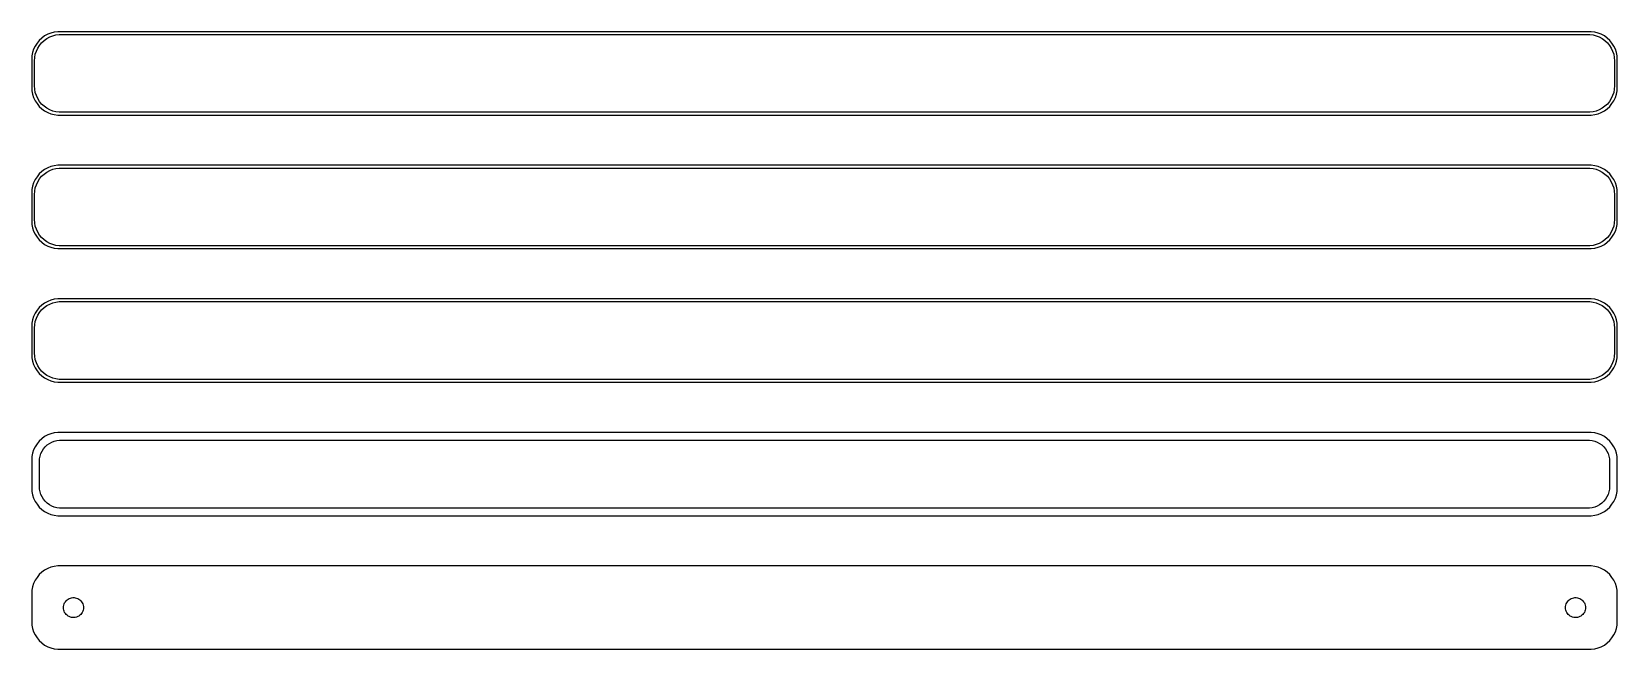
# Model space of a CAD drawing. Header units: metres. Extents: x -142 to 142, y 89 to 199.
import ezdxf

# ---------------------------------------------------------------- set-up
doc = ezdxf.new("R2010")
doc.units = ezdxf.units.M

msp = doc.modelspace()

# ---------------------------------------------------------------- linework, layer by layer
for p, q in [((-141.882, 196.909), (-142.149, 196.341)), ((-141.545, 197.439), (-141.882, 196.909)), ((-141.145, 197.923), (-141.545, 197.439)), ((-141.412, 196.538), (-141.093, 197.042)), ((-140.687, 198.353), (-141.145, 197.923)), ((-141.093, 197.042), (-140.713, 197.502)), ((-140.713, 197.502), (-140.278, 197.91)), ((-140.179, 198.722), (-140.687, 198.353)), ((-140.278, 197.91), (-139.795, 198.261)), ((-139.629, 199.024), (-140.179, 198.722)), ((-139.795, 198.261), (-139.272, 198.548)), ((-139.045, 199.255), (-139.629, 199.024)), ((-139.272, 198.548), (-138.718, 198.768)), ((-138.437, 199.411), (-139.045, 199.255)), ((-138.718, 198.768), (-138.14, 198.916)), ((-137.814, 199.49), (-138.437, 199.411)), ((-138.14, 198.916), (-137.548, 198.991)), ((137.814, 199.49), (-137.814, 199.49)), ((-137.548, 198.991), (137.548, 198.991)), ((137.548, 198.991), (138.14, 198.916)), ((138.437, 199.411), (137.814, 199.49)), ((138.14, 198.916), (138.718, 198.768)), ((139.045, 199.255), (138.437, 199.411)), ((138.718, 198.768), (139.272, 198.548)), ((139.629, 199.024), (139.045, 199.255)), ((139.272, 198.548), (139.795, 198.261)), ((140.179, 198.722), (139.629, 199.024)), ((139.795, 198.261), (140.278, 197.91)), ((140.687, 198.353), (140.179, 198.722)), ((140.278, 197.91), (140.713, 197.502)), ((141.145, 197.923), (140.687, 198.353)), ((140.713, 197.502), (141.093, 197.042)), ((141.093, 197.042), (141.412, 196.538)), ((141.545, 197.439), (141.145, 197.923)), ((141.882, 196.909), (141.545, 197.439)), ((142.149, 196.341), (141.882, 196.909)), ((-142.461, 195.127), (-142.5, 194.5)), ((-142.5, 194.5), (-142.5, 189.5)), ((-142.343, 195.743), (-142.461, 195.127)), ((-142.149, 196.341), (-142.343, 195.743)), ((-142, 194.25), (-141.963, 194.845)), ((-142, 189.75), (-142, 194.25)), ((-141.963, 194.845), (-141.851, 195.431)), ((-141.851, 195.431), (-141.666, 195.999)), ((-141.666, 195.999), (-141.412, 196.538)), ((141.412, 196.538), (141.666, 195.999)), ((141.666, 195.999), (141.851, 195.431)), ((141.851, 195.431), (141.963, 194.845)), ((141.963, 194.845), (142, 194.25)), ((142, 194.25), (142, 189.75)), ((142.343, 195.743), (142.149, 196.341)), ((142.461, 195.127), (142.343, 195.743)), ((142.5, 194.5), (142.461, 195.127)), ((142.5, 189.5), (142.5, 194.5)), ((-142.5, 189.5), (-142.461, 188.873)), ((-142.461, 188.873), (-142.343, 188.257)), ((-142.343, 188.257), (-142.149, 187.659)), ((-141.963, 189.155), (-142, 189.75)), ((-141.851, 188.569), (-141.963, 189.155)), ((-141.666, 188.001), (-141.851, 188.569)), ((141.851, 188.569), (141.666, 188.001)), ((141.963, 189.155), (141.851, 188.569)), ((142, 189.75), (141.963, 189.155)), ((142.149, 187.659), (142.343, 188.257)), ((142.343, 188.257), (142.461, 188.873)), ((142.461, 188.873), (142.5, 189.5)), ((-142.149, 187.659), (-141.882, 187.091)), ((-141.882, 187.091), (-141.545, 186.561)), ((-141.412, 187.462), (-141.666, 188.001)), ((-141.545, 186.561), (-141.145, 186.077)), ((-141.093, 186.958), (-141.412, 187.462)), ((-141.145, 186.077), (-140.687, 185.647)), ((-140.713, 186.498), (-141.093, 186.958)), ((-140.278, 186.09), (-140.713, 186.498)), ((-140.687, 185.647), (-140.179, 185.278)), ((-139.795, 185.739), (-140.278, 186.09)), ((-140.179, 185.278), (-139.629, 184.976)), ((-139.272, 185.452), (-139.795, 185.739)), ((-138.718, 185.232), (-139.272, 185.452)), ((139.272, 185.452), (138.718, 185.232)), ((139.795, 185.739), (139.272, 185.452)), ((139.629, 184.976), (140.179, 185.278)), ((140.278, 186.09), (139.795, 185.739)), ((140.179, 185.278), (140.687, 185.647)), ((140.713, 186.498), (140.278, 186.09)), ((140.687, 185.647), (141.145, 186.077)), ((141.093, 186.958), (140.713, 186.498)), ((141.412, 187.462), (141.093, 186.958)), ((141.145, 186.077), (141.545, 186.561)), ((141.666, 188.001), (141.412, 187.462)), ((141.545, 186.561), (141.882, 187.091)), ((141.882, 187.091), (142.149, 187.659)), ((-139.629, 184.976), (-139.045, 184.745)), ((-139.045, 184.745), (-138.437, 184.589)), ((-138.14, 185.084), (-138.718, 185.232)), ((-138.437, 184.589), (-137.814, 184.51)), ((-137.548, 185.009), (-138.14, 185.084)), ((-137.814, 184.51), (137.814, 184.51)), ((137.548, 185.009), (-137.548, 185.009)), ((138.14, 185.084), (137.548, 185.009)), ((137.814, 184.51), (138.437, 184.589)), ((138.718, 185.232), (138.14, 185.084)), ((138.437, 184.589), (139.045, 184.745)), ((139.045, 184.745), (139.629, 184.976)), ((-141.145, 173.923), (-141.545, 173.439)), ((-140.687, 174.353), (-141.145, 173.923)), ((-140.713, 173.502), (-140.278, 173.91)), ((-140.179, 174.722), (-140.687, 174.353)), ((-140.278, 173.91), (-139.795, 174.261)), ((-139.629, 175.024), (-140.179, 174.722)), ((-139.795, 174.261), (-139.272, 174.548)), ((-139.045, 175.255), (-139.629, 175.024)), ((-139.272, 174.548), (-138.718, 174.768)), ((-138.437, 175.411), (-139.045, 175.255)), ((-138.718, 174.768), (-138.14, 174.916)), ((-137.814, 175.49), (-138.437, 175.411)), ((-138.14, 174.916), (-137.548, 174.991)), ((137.814, 175.49), (-137.814, 175.49)), ((-137.548, 174.991), (137.548, 174.991)), ((137.548, 174.991), (138.14, 174.916)), ((138.437, 175.411), (137.814, 175.49)), ((138.14, 174.916), (138.718, 174.768)), ((139.045, 175.255), (138.437, 175.411)), ((138.718, 174.768), (139.272, 174.548)), ((139.629, 175.024), (139.045, 175.255)), ((139.272, 174.548), (139.795, 174.261)), ((140.179, 174.722), (139.629, 175.024)), ((139.795, 174.261), (140.278, 173.91)), ((140.687, 174.353), (140.179, 174.722)), ((140.278, 173.91), (140.713, 173.502)), ((141.145, 173.923), (140.687, 174.353)), ((141.545, 173.439), (141.145, 173.923)), ((-142.461, 171.127), (-142.5, 170.5)), ((-142.343, 171.743), (-142.461, 171.127)), ((-142.149, 172.341), (-142.343, 171.743)), ((-141.882, 172.909), (-142.149, 172.341)), ((-141.963, 170.845), (-141.851, 171.431)), ((-141.545, 173.439), (-141.882, 172.909)), ((-141.851, 171.431), (-141.666, 171.999)), ((-141.666, 171.999), (-141.412, 172.538)), ((-141.412, 172.538), (-141.093, 173.042)), ((-141.093, 173.042), (-140.713, 173.502)), ((140.713, 173.502), (141.093, 173.042)), ((141.093, 173.042), (141.412, 172.538)), ((141.412, 172.538), (141.666, 171.999)), ((141.882, 172.909), (141.545, 173.439)), ((141.666, 171.999), (141.851, 171.431)), ((141.851, 171.431), (141.963, 170.845)), ((142.149, 172.341), (141.882, 172.909)), ((142.343, 171.743), (142.149, 172.341)), ((142.461, 171.127), (142.343, 171.743)), ((142.5, 170.5), (142.461, 171.127)), ((-142.5, 170.5), (-142.5, 165.5)), ((-142, 170.25), (-141.963, 170.845)), ((-142, 165.75), (-142, 170.25)), ((141.963, 170.845), (142, 170.25)), ((142, 170.25), (142, 165.75)), ((142.5, 165.5), (142.5, 170.5)), ((-142.5, 165.5), (-142.461, 164.873)), ((-141.963, 165.155), (-142, 165.75)), ((142, 165.75), (141.963, 165.155)), ((142.461, 164.873), (142.5, 165.5)), ((-142.461, 164.873), (-142.343, 164.257)), ((-142.343, 164.257), (-142.149, 163.659)), ((-142.149, 163.659), (-141.882, 163.091)), ((-141.851, 164.569), (-141.963, 165.155)), ((-141.882, 163.091), (-141.545, 162.561)), ((-141.666, 164.001), (-141.851, 164.569)), ((-141.412, 163.462), (-141.666, 164.001)), ((-141.545, 162.561), (-141.145, 162.077)), ((-141.093, 162.958), (-141.412, 163.462)), ((-140.713, 162.498), (-141.093, 162.958)), ((-140.278, 162.09), (-140.713, 162.498)), ((140.713, 162.498), (140.278, 162.09)), ((141.093, 162.958), (140.713, 162.498)), ((141.412, 163.462), (141.093, 162.958)), ((141.145, 162.077), (141.545, 162.561)), ((141.666, 164.001), (141.412, 163.462)), ((141.545, 162.561), (141.882, 163.091)), ((141.851, 164.569), (141.666, 164.001)), ((141.963, 165.155), (141.851, 164.569)), ((141.882, 163.091), (142.149, 163.659)), ((142.149, 163.659), (142.343, 164.257)), ((142.343, 164.257), (142.461, 164.873)), ((-141.145, 162.077), (-140.687, 161.647)), ((-140.687, 161.647), (-140.179, 161.278)), ((-139.795, 161.739), (-140.278, 162.09)), ((-140.179, 161.278), (-139.629, 160.976)), ((-139.272, 161.452), (-139.795, 161.739)), ((-139.629, 160.976), (-139.045, 160.745)), ((-138.718, 161.232), (-139.272, 161.452)), ((-139.045, 160.745), (-138.437, 160.589)), ((-138.14, 161.084), (-138.718, 161.232)), ((-138.437, 160.589), (-137.814, 160.51)), ((-137.548, 161.009), (-138.14, 161.084)), ((-137.814, 160.51), (137.814, 160.51)), ((137.548, 161.009), (-137.548, 161.009)), ((138.14, 161.084), (137.548, 161.009)), ((137.814, 160.51), (138.437, 160.589)), ((138.718, 161.232), (138.14, 161.084)), ((138.437, 160.589), (139.045, 160.745)), ((139.272, 161.452), (138.718, 161.232)), ((139.045, 160.745), (139.629, 160.976)), ((139.795, 161.739), (139.272, 161.452)), ((139.629, 160.976), (140.179, 161.278)), ((140.278, 162.09), (139.795, 161.739)), ((140.179, 161.278), (140.687, 161.647)), ((140.687, 161.647), (141.145, 162.077)), ((-139.045, 151.255), (-139.629, 151.024)), ((-138.437, 151.411), (-139.045, 151.255)), ((-137.814, 151.49), (-138.437, 151.411)), ((137.814, 151.49), (-137.814, 151.49)), ((138.437, 151.411), (137.814, 151.49)), ((139.045, 151.255), (138.437, 151.411)), ((139.629, 151.024), (139.045, 151.255)), ((-142.149, 148.341), (-142.343, 147.743)), ((-141.882, 148.909), (-142.149, 148.341)), ((-141.545, 149.439), (-141.882, 148.909)), ((-141.666, 147.999), (-141.412, 148.538)), ((-141.145, 149.923), (-141.545, 149.439)), ((-141.412, 148.538), (-141.093, 149.042)), ((-140.687, 150.353), (-141.145, 149.923)), ((-141.093, 149.042), (-140.713, 149.502)), ((-140.713, 149.502), (-140.278, 149.91)), ((-140.179, 150.722), (-140.687, 150.353)), ((-140.278, 149.91), (-139.795, 150.261)), ((-139.629, 151.024), (-140.179, 150.722)), ((-139.795, 150.261), (-139.272, 150.548)), ((-139.272, 150.548), (-138.718, 150.768)), ((-138.718, 150.768), (-138.14, 150.916)), ((-138.14, 150.916), (-137.548, 150.991)), ((-137.548, 150.991), (137.548, 150.991)), ((137.548, 150.991), (138.14, 150.916)), ((138.14, 150.916), (138.718, 150.768)), ((138.718, 150.768), (139.272, 150.548)), ((139.272, 150.548), (139.795, 150.261)), ((140.179, 150.722), (139.629, 151.024)), ((139.795, 150.261), (140.278, 149.91)), ((140.687, 150.353), (140.179, 150.722)), ((140.278, 149.91), (140.713, 149.502)), ((141.145, 149.923), (140.687, 150.353)), ((140.713, 149.502), (141.093, 149.042)), ((141.093, 149.042), (141.412, 148.538)), ((141.545, 149.439), (141.145, 149.923)), ((141.412, 148.538), (141.666, 147.999)), ((141.882, 148.909), (141.545, 149.439)), ((142.149, 148.341), (141.882, 148.909)), ((142.343, 147.743), (142.149, 148.341)), ((-142.461, 147.127), (-142.5, 146.5)), ((-142.5, 146.5), (-142.5, 141.5)), ((-142.343, 147.743), (-142.461, 147.127)), ((-142, 146.25), (-141.963, 146.845)), ((-142, 141.75), (-142, 146.25)), ((-141.963, 146.845), (-141.851, 147.431)), ((-141.851, 147.431), (-141.666, 147.999)), ((141.666, 147.999), (141.851, 147.431)), ((141.851, 147.431), (141.963, 146.845)), ((141.963, 146.845), (142, 146.25)), ((142, 146.25), (142, 141.75)), ((142.461, 147.127), (142.343, 147.743)), ((142.5, 146.5), (142.461, 147.127)), ((142.5, 141.5), (142.5, 146.5)), ((-142.5, 141.5), (-142.461, 140.873)), ((-142.461, 140.873), (-142.343, 140.257)), ((-142.343, 140.257), (-142.149, 139.659)), ((-142.149, 139.659), (-141.882, 139.091)), ((-141.963, 141.155), (-142, 141.75)), ((-141.851, 140.569), (-141.963, 141.155)), ((-141.666, 140.001), (-141.851, 140.569)), ((-141.412, 139.462), (-141.666, 140.001)), ((141.666, 140.001), (141.412, 139.462)), ((141.851, 140.569), (141.666, 140.001)), ((141.963, 141.155), (141.851, 140.569)), ((141.882, 139.091), (142.149, 139.659)), ((142, 141.75), (141.963, 141.155)), ((142.149, 139.659), (142.343, 140.257)), ((142.343, 140.257), (142.461, 140.873)), ((142.461, 140.873), (142.5, 141.5)), ((-141.882, 139.091), (-141.545, 138.561)), ((-141.545, 138.561), (-141.145, 138.077)), ((-141.093, 138.958), (-141.412, 139.462)), ((-141.145, 138.077), (-140.687, 137.647)), ((-140.713, 138.498), (-141.093, 138.958)), ((-140.278, 138.09), (-140.713, 138.498)), ((-140.687, 137.647), (-140.179, 137.278)), ((-139.795, 137.739), (-140.278, 138.09)), ((-140.179, 137.278), (-139.629, 136.976)), ((-139.272, 137.452), (-139.795, 137.739)), ((-139.629, 136.976), (-139.045, 136.745)), ((-138.718, 137.232), (-139.272, 137.452)), ((-138.14, 137.084), (-138.718, 137.232)), ((-137.548, 137.009), (-138.14, 137.084)), ((137.548, 137.009), (-137.548, 137.009)), ((138.14, 137.084), (137.548, 137.009)), ((138.718, 137.232), (138.14, 137.084)), ((139.272, 137.452), (138.718, 137.232)), ((139.045, 136.745), (139.629, 136.976)), ((139.795, 137.739), (139.272, 137.452)), ((139.629, 136.976), (140.179, 137.278)), ((140.278, 138.09), (139.795, 137.739)), ((140.179, 137.278), (140.687, 137.647)), ((140.713, 138.498), (140.278, 138.09)), ((140.687, 137.647), (141.145, 138.077)), ((141.093, 138.958), (140.713, 138.498)), ((141.412, 139.462), (141.093, 138.958)), ((141.145, 138.077), (141.545, 138.561)), ((141.545, 138.561), (141.882, 139.091)), ((-139.045, 136.745), (-138.437, 136.589)), ((-138.437, 136.589), (-137.814, 136.51)), ((-137.814, 136.51), (137.814, 136.51)), ((137.814, 136.51), (138.437, 136.589)), ((138.437, 136.589), (139.045, 136.745)), ((-141.545, 125.439), (-141.882, 124.909)), ((-141.145, 125.923), (-141.545, 125.439)), ((-140.687, 126.353), (-141.145, 125.923)), ((-140.179, 126.722), (-140.687, 126.353)), ((-139.629, 127.024), (-140.179, 126.722)), ((-139.716, 125.231), (-139.323, 125.517)), ((-139.045, 127.255), (-139.629, 127.024)), ((-139.323, 125.517), (-138.898, 125.751)), ((-138.437, 127.411), (-139.045, 127.255)), ((-138.898, 125.751), (-138.446, 125.93)), ((-138.446, 125.93), (-137.975, 126.051)), ((-137.814, 127.49), (-138.437, 127.411)), ((-137.975, 126.051), (-137.493, 126.112)), ((137.814, 127.49), (-137.814, 127.49)), ((-137.493, 126.112), (137.493, 126.112)), ((137.493, 126.112), (137.975, 126.051)), ((138.437, 127.411), (137.814, 127.49)), ((137.975, 126.051), (138.446, 125.93)), ((139.045, 127.255), (138.437, 127.411)), ((138.446, 125.93), (138.898, 125.751)), ((138.898, 125.751), (139.323, 125.517)), ((139.629, 127.024), (139.045, 127.255)), ((139.323, 125.517), (139.716, 125.231)), ((140.179, 126.722), (139.629, 127.024)), ((140.687, 126.353), (140.179, 126.722)), ((141.145, 125.923), (140.687, 126.353)), ((141.545, 125.439), (141.145, 125.923)), ((141.882, 124.909), (141.545, 125.439)), ((-142.461, 123.127), (-142.5, 122.5)), ((-142.343, 123.743), (-142.461, 123.127)), ((-142.149, 124.341), (-142.343, 123.743)), ((-141.882, 124.909), (-142.149, 124.341)), ((-141.119, 122.25), (-141.089, 122.735)), ((-141.089, 122.735), (-140.998, 123.212)), ((-140.998, 123.212), (-140.848, 123.674)), ((-140.848, 123.674), (-140.641, 124.114)), ((-140.641, 124.114), (-140.38, 124.524)), ((-140.38, 124.524), (-140.071, 124.899)), ((-140.071, 124.899), (-139.716, 125.231)), ((139.716, 125.231), (140.071, 124.899)), ((140.071, 124.899), (140.38, 124.524)), ((140.38, 124.524), (140.641, 124.114)), ((140.641, 124.114), (140.848, 123.674)), ((140.848, 123.674), (140.998, 123.212)), ((140.998, 123.212), (141.089, 122.735)), ((141.089, 122.735), (141.119, 122.25)), ((142.149, 124.341), (141.882, 124.909)), ((142.343, 123.743), (142.149, 124.341)), ((142.461, 123.127), (142.343, 123.743)), ((142.5, 122.5), (142.461, 123.127)), ((-142.5, 122.5), (-142.5, 117.5)), ((-141.119, 117.75), (-141.119, 122.25)), ((141.119, 122.25), (141.119, 117.75)), ((142.5, 117.5), (142.5, 122.5)), ((-142.5, 117.5), (-142.461, 116.873)), ((-142.461, 116.873), (-142.343, 116.257)), ((-141.089, 117.265), (-141.119, 117.75)), ((-140.998, 116.788), (-141.089, 117.265)), ((141.089, 117.265), (140.998, 116.788)), ((141.119, 117.75), (141.089, 117.265)), ((142.343, 116.257), (142.461, 116.873)), ((142.461, 116.873), (142.5, 117.5)), ((-142.343, 116.257), (-142.149, 115.659)), ((-142.149, 115.659), (-141.882, 115.091)), ((-141.882, 115.091), (-141.545, 114.561)), ((-141.545, 114.561), (-141.145, 114.077)), ((-141.145, 114.077), (-140.687, 113.647)), ((-140.848, 116.326), (-140.998, 116.788)), ((-140.641, 115.886), (-140.848, 116.326)), ((-140.38, 115.476), (-140.641, 115.886)), ((-140.071, 115.101), (-140.38, 115.476)), ((-139.716, 114.769), (-140.071, 115.101)), ((-139.323, 114.483), (-139.716, 114.769)), ((-138.898, 114.249), (-139.323, 114.483)), ((-138.446, 114.07), (-138.898, 114.249)), ((-137.975, 113.949), (-138.446, 114.07)), ((138.446, 114.07), (137.975, 113.949)), ((138.898, 114.249), (138.446, 114.07)), ((139.323, 114.483), (138.898, 114.249)), ((139.716, 114.769), (139.323, 114.483)), ((140.071, 115.101), (139.716, 114.769)), ((140.38, 115.476), (140.071, 115.101)), ((140.641, 115.886), (140.38, 115.476)), ((140.848, 116.326), (140.641, 115.886)), ((140.687, 113.647), (141.145, 114.077)), ((140.998, 116.788), (140.848, 116.326)), ((141.145, 114.077), (141.545, 114.561)), ((141.545, 114.561), (141.882, 115.091)), ((141.882, 115.091), (142.149, 115.659)), ((142.149, 115.659), (142.343, 116.257)), ((-140.687, 113.647), (-140.179, 113.278)), ((-140.179, 113.278), (-139.629, 112.976)), ((-139.629, 112.976), (-139.045, 112.745)), ((-139.045, 112.745), (-138.437, 112.589)), ((-138.437, 112.589), (-137.814, 112.51)), ((-137.493, 113.888), (-137.975, 113.949)), ((-137.814, 112.51), (137.814, 112.51)), ((137.493, 113.888), (-137.493, 113.888)), ((137.975, 113.949), (137.493, 113.888)), ((137.814, 112.51), (138.437, 112.589)), ((138.437, 112.589), (139.045, 112.745)), ((139.045, 112.745), (139.629, 112.976)), ((139.629, 112.976), (140.179, 113.278)), ((140.179, 113.278), (140.687, 113.647)), ((-140.179, 102.722), (-140.687, 102.353)), ((-139.629, 103.024), (-140.179, 102.722)), ((-139.045, 103.255), (-139.629, 103.024)), ((-138.437, 103.411), (-139.045, 103.255)), ((-137.814, 103.49), (-138.437, 103.411)), ((137.814, 103.49), (-137.814, 103.49)), ((138.437, 103.411), (137.814, 103.49)), ((139.045, 103.255), (138.437, 103.411)), ((139.629, 103.024), (139.045, 103.255)), ((140.179, 102.722), (139.629, 103.024)), ((140.687, 102.353), (140.179, 102.722)), ((-142.149, 100.341), (-142.343, 99.7434)), ((-141.882, 100.909), (-142.149, 100.341)), ((-141.545, 101.439), (-141.882, 100.909)), ((-141.145, 101.923), (-141.545, 101.439)), ((-140.687, 102.353), (-141.145, 101.923)), ((141.145, 101.923), (140.687, 102.353)), ((141.545, 101.439), (141.145, 101.923)), ((141.882, 100.909), (141.545, 101.439)), ((142.149, 100.341), (141.882, 100.909)), ((142.343, 99.7434), (142.149, 100.341)), ((-142.461, 99.1267), (-142.5, 98.5)), ((-142.5, 98.5), (-142.5, 93.5)), ((-142.343, 99.7434), (-142.461, 99.1267)), ((-136.577, 96.8671), (-136.456, 97.058)), ((-136.456, 97.058), (-136.312, 97.2322)), ((-136.312, 97.2322), (-136.147, 97.3869)), ((-136.147, 97.3869), (-135.964, 97.5198)), ((-135.964, 97.5198), (-135.766, 97.6287)), ((-135.766, 97.6287), (-135.556, 97.7119)), ((-135.556, 97.7119), (-135.337, 97.7681)), ((-135.337, 97.7681), (-135.113, 97.7964)), ((-135.113, 97.7964), (-134.887, 97.7964)), ((-134.887, 97.7964), (-134.663, 97.7681)), ((-134.663, 97.7681), (-134.444, 97.7119)), ((-134.444, 97.7119), (-134.234, 97.6287)), ((-134.234, 97.6287), (-134.036, 97.5198)), ((-134.036, 97.5198), (-133.853, 97.3869)), ((-133.853, 97.3869), (-133.688, 97.2322)), ((-133.688, 97.2322), (-133.544, 97.058)), ((-133.544, 97.058), (-133.423, 96.8671)), ((133.423, 96.8671), (133.544, 97.058)), ((133.544, 97.058), (133.688, 97.2322)), ((133.688, 97.2322), (133.853, 97.3869)), ((133.853, 97.3869), (134.036, 97.5198)), ((134.036, 97.5198), (134.234, 97.6287)), ((134.234, 97.6287), (134.444, 97.7119)), ((134.444, 97.7119), (134.663, 97.7681)), ((134.663, 97.7681), (134.887, 97.7964)), ((134.887, 97.7964), (135.113, 97.7964)), ((135.113, 97.7964), (135.337, 97.7681)), ((135.337, 97.7681), (135.556, 97.7119)), ((135.556, 97.7119), (135.766, 97.6287)), ((135.766, 97.6287), (135.964, 97.5198)), ((135.964, 97.5198), (136.147, 97.3869)), ((136.147, 97.3869), (136.312, 97.2322)), ((136.312, 97.2322), (136.456, 97.058)), ((136.456, 97.058), (136.577, 96.8671)), ((142.461, 99.1267), (142.343, 99.7434)), ((142.5, 98.5), (142.461, 99.1267)), ((142.5, 93.5), (142.5, 98.5)), ((-136.8, 96), (-136.786, 96.2256)), ((-136.786, 95.7744), (-136.8, 96)), ((-136.786, 96.2256), (-136.743, 96.4476)), ((-136.743, 95.5524), (-136.786, 95.7744)), ((-136.743, 96.4476), (-136.674, 96.6626)), ((-136.674, 95.3374), (-136.743, 95.5524)), ((-136.674, 96.6626), (-136.577, 96.8671)), ((-136.577, 95.1329), (-136.674, 95.3374)), ((-136.456, 94.942), (-136.577, 95.1329)), ((-136.312, 94.7678), (-136.456, 94.942)), ((-136.147, 94.6131), (-136.312, 94.7678)), ((-135.964, 94.4802), (-136.147, 94.6131)), ((-135.766, 94.3713), (-135.964, 94.4802)), ((-135.556, 94.2881), (-135.766, 94.3713)), ((-135.337, 94.2319), (-135.556, 94.2881)), ((-135.113, 94.2036), (-135.337, 94.2319)), ((-134.887, 94.2036), (-135.113, 94.2036)), ((-134.663, 94.2319), (-134.887, 94.2036)), ((-134.444, 94.2881), (-134.663, 94.2319)), ((-134.234, 94.3713), (-134.444, 94.2881)), ((-134.036, 94.4802), (-134.234, 94.3713)), ((-133.853, 94.6131), (-134.036, 94.4802)), ((-133.688, 94.7678), (-133.853, 94.6131)), ((-133.544, 94.942), (-133.688, 94.7678)), ((-133.423, 95.1329), (-133.544, 94.942)), ((-133.423, 96.8671), (-133.326, 96.6626)), ((-133.326, 95.3374), (-133.423, 95.1329)), ((-133.326, 96.6626), (-133.257, 96.4476)), ((-133.257, 95.5524), (-133.326, 95.3374)), ((-133.257, 96.4476), (-133.214, 96.2256)), ((-133.214, 95.7744), (-133.257, 95.5524)), ((-133.214, 96.2256), (-133.2, 96)), ((-133.2, 96), (-133.214, 95.7744)), ((133.2, 96), (133.214, 96.2256)), ((133.214, 95.7744), (133.2, 96)), ((133.214, 96.2256), (133.257, 96.4476)), ((133.257, 95.5524), (133.214, 95.7744)), ((133.257, 96.4476), (133.326, 96.6626)), ((133.326, 95.3374), (133.257, 95.5524)), ((133.326, 96.6626), (133.423, 96.8671)), ((133.423, 95.1329), (133.326, 95.3374)), ((133.544, 94.942), (133.423, 95.1329)), ((133.688, 94.7678), (133.544, 94.942)), ((133.853, 94.6131), (133.688, 94.7678)), ((134.036, 94.4802), (133.853, 94.6131)), ((134.234, 94.3713), (134.036, 94.4802)), ((134.444, 94.2881), (134.234, 94.3713)), ((134.663, 94.2319), (134.444, 94.2881)), ((134.887, 94.2036), (134.663, 94.2319)), ((135.113, 94.2036), (134.887, 94.2036)), ((135.337, 94.2319), (135.113, 94.2036)), ((135.556, 94.2881), (135.337, 94.2319)), ((135.766, 94.3713), (135.556, 94.2881)), ((135.964, 94.4802), (135.766, 94.3713)), ((136.147, 94.6131), (135.964, 94.4802)), ((136.312, 94.7678), (136.147, 94.6131)), ((136.456, 94.942), (136.312, 94.7678)), ((136.577, 95.1329), (136.456, 94.942)), ((136.577, 96.8671), (136.674, 96.6626)), ((136.674, 95.3374), (136.577, 95.1329)), ((136.674, 96.6626), (136.743, 96.4476)), ((136.743, 95.5524), (136.674, 95.3374)), ((136.743, 96.4476), (136.786, 96.2256)), ((136.786, 95.7744), (136.743, 95.5524)), ((136.786, 96.2256), (136.8, 96)), ((136.8, 96), (136.786, 95.7744)), ((-142.5, 93.5), (-142.461, 92.8733)), ((-142.461, 92.8733), (-142.343, 92.2566)), ((-142.343, 92.2566), (-142.149, 91.6594)), ((-142.149, 91.6594), (-141.882, 91.0912)), ((141.882, 91.0912), (142.149, 91.6594)), ((142.149, 91.6594), (142.343, 92.2566)), ((142.343, 92.2566), (142.461, 92.8733)), ((142.461, 92.8733), (142.5, 93.5)), ((-141.882, 91.0912), (-141.545, 90.5611)), ((-141.545, 90.5611), (-141.145, 90.0773)), ((-141.145, 90.0773), (-140.687, 89.6474)), ((-140.687, 89.6474), (-140.179, 89.2784)), ((-140.179, 89.2784), (-139.629, 88.9759)), ((-139.629, 88.9759), (-139.045, 88.7447)), ((-139.045, 88.7447), (-138.437, 88.5886)), ((-138.437, 88.5886), (-137.814, 88.5099)), ((-137.814, 88.5099), (137.814, 88.5099)), ((137.814, 88.5099), (138.437, 88.5886)), ((138.437, 88.5886), (139.045, 88.7447)), ((139.045, 88.7447), (139.629, 88.9759)), ((139.629, 88.9759), (140.179, 89.2784)), ((140.179, 89.2784), (140.687, 89.6474)), ((140.687, 89.6474), (141.145, 90.0773)), ((141.145, 90.0773), (141.545, 90.5611)), ((141.545, 90.5611), (141.882, 91.0912))]:
    msp.add_line(p, q)

doc.saveas('drawing.dxf')
